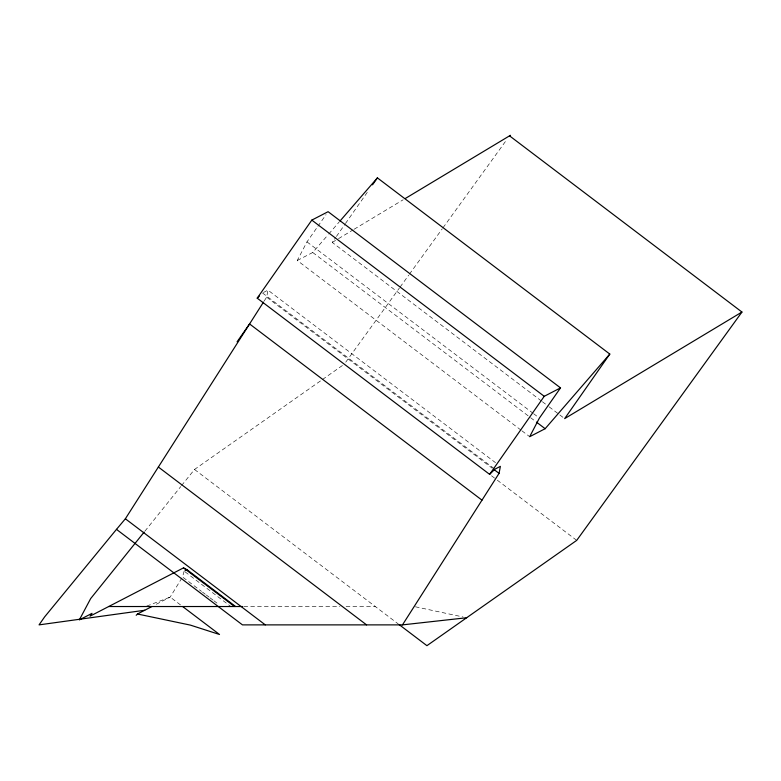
<?xml version="1.0" encoding="UTF-8"?>
<svg xmlns="http://www.w3.org/2000/svg" width="781" height="781" viewBox="0 0 781 781"><rect width="100%" height="100%" fill="white"/><g stroke="black" fill="none" stroke-linecap="round" stroke-linejoin="round"><path stroke-width="0.59" stroke-dasharray="3.9 2.93" d="M264.115 301.134L266.643 297.17L267.971 290.151L495.535 462.684M184.15 571.136L182.52 576.974L201.527 591.383M520.956 430.087L297.258 260.493L306.982 241.885L317.203 227.271M181.895 577.979L170.19 597.094L154.091 605.412M317.887 226.305L326.067 214.609M541.418 400.995L332.247 242.413L335.723 237.444M336.416 236.458L344.753 224.537M345.446 223.542L367.675 191.775M345.729 362.199L399.384 288.062M400.097 287.076L408.678 275.215M409.39 274.219L442.3 228.755M443.012 227.769L505.961 140.785M144.885 531.178L180.772 486.563M181.534 485.606L194.508 469.469L321.489 380.21M297.258 260.493L312.732 252.497L327.903 234.993M328.703 234.066L339.081 222.097M322.475 379.517L343.308 364.873M332.247 242.413L337.46 239.279M338.505 238.654L353.11 229.878M354.144 229.243L403.162 199.78M263.412 292.504L267.971 290.151M146.73 606.095L170.19 597.094L182.627 606.525M243.848 606.525L339.989 606.525M346.071 606.525L375.28 606.525M415.365 606.778L463.074 616.98M542.385 401.727L548.194 406.13M549.17 406.872L558.845 414.213M559.821 414.945L563.687 417.884M306.982 241.885L532.622 412.944M533.589 413.686L537.465 416.615M312.732 252.497L529.655 416.956M530.621 417.689L535.463 421.359M521.923 430.819L529.674 436.696M262.504 292.982L494.91 469.186M266.643 297.17L492.274 468.239M491.493 475.766L496.335 479.436M497.302 480.178L576.71 540.374M194.508 469.469L398.232 623.921M185.097 571.858L230.825 606.525M202.484 592.105L205.335 594.273M206.282 594.995L209.132 597.153M210.089 597.875L212.94 600.042M213.887 600.755L218.641 604.367"/><path stroke-width="1.17" d="M144.71 610.264L39.05 624.878L44.654 616.863L116.486 529.372L242.461 624.878L402.479 624.878L499.059 473.374L500.377 466.355L494.91 469.186L489.628 474.37L257.213 298.166L311.824 220.105L328.108 211.69L560.524 387.893L539.398 418.089L529.674 436.696L545.148 428.701L609.805 354.076L377.399 177.873L339.881 221.169M116.486 529.372L125.37 518.779L263.48 302.13M237.073 341.824L249.578 323.949L481.984 500.152M372.537 184.824L377.399 177.873M489.628 474.37L544.23 396.309L560.524 387.893M609.805 354.076L564.663 418.616L741.95 312.039L509.534 135.835L510.393 135.328L405.251 198.53M741.95 312.039L576.71 540.374L426.924 645.672L399.189 624.654M144.114 532.125L90.674 598.568L79.34 619.899L92.021 613.349L90.049 616.17L183.496 567.875L186.991 569.671L235.608 606.525M136.187 615.291L137.476 614.003L151.944 606.525M257.213 298.166L259.477 295.94M185.097 570.647L186.991 569.671M402.479 624.878L466.657 617.742M108.705 606.525L242.627 606.525M137.476 614.003L190.379 625.112L219.51 634.484L182.627 606.525M311.824 220.105L544.23 396.309M536.43 422.091L545.148 428.701M494.217 469.703L499.059 473.374M158.367 467.028L366.572 624.878M125.37 518.779L265.306 624.878M183.496 567.875L234.476 606.525"/></g></svg>
